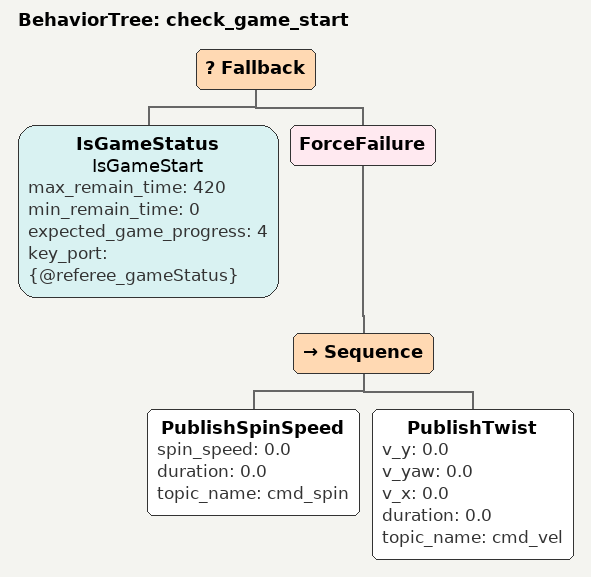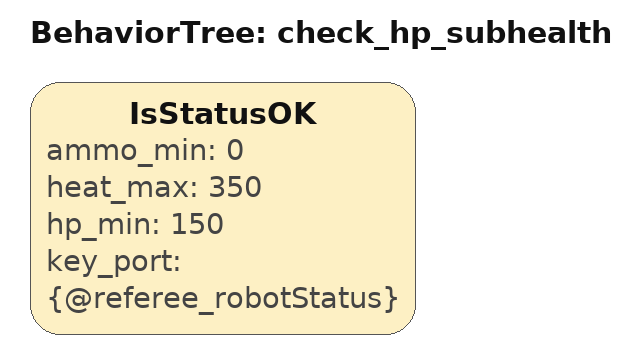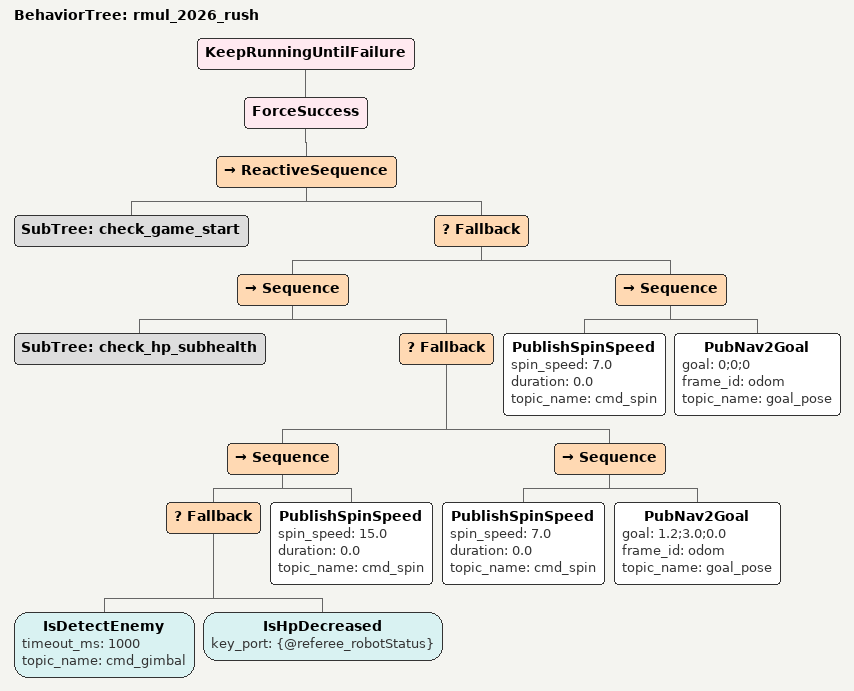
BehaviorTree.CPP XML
<?xml version="1.0" encoding="UTF-8"?>
<root BTCPP_format="4">

  <!-- 开赛检查：未开赛时停转、停速 -->
  <BehaviorTree ID="check_game_start">
    <Fallback>
      <IsGameStatus name="IsGameStart"
                    max_remain_time="420"
                    min_remain_time="0"
                    expected_game_progress="4"
                    key_port="{@referee_gameStatus}"/>
      <ForceFailure>
        <Sequence>
          <PublishSpinSpeed spin_speed="0.0"
                            duration="0.0"
                            topic_name="cmd_spin"/>
          <PublishTwist v_y="0.0"
                        v_yaw="0.0"
                        v_x="0.0"
                        duration="0.0"
                        topic_name="cmd_vel"/>
        </Sequence>
      </ForceFailure>
    </Fallback>
  </BehaviorTree>

  <!-- 高血：HP >= 150 -->
  <BehaviorTree ID="check_hp_subhealth">
    <IsStatusOK ammo_min="0"
                heat_max="350"
                hp_min="150"
                key_port="{@referee_robotStatus}"/>
  </BehaviorTree>

  <!-- 主树 -->
  <BehaviorTree ID="rmul_2026_rush">
    <KeepRunningUntilFailure>
      <ForceSuccess>
        <ReactiveSequence>
          <SubTree ID="check_game_start"/>

          <Fallback>

            <!-- 高血逻辑 -->
            <Sequence>
              <SubTree ID="check_hp_subhealth"/>

              <Fallback>

                <!-- 检测到敌人 / 血量下降：15rad 高速小陀螺 -->
                <Sequence>
                  <Fallback>
                    <IsDetectEnemy timeout_ms="1000"
                                   topic_name="cmd_gimbal"/>
                    <IsHpDecreased key_port="{@referee_robotStatus}"/>
                  </Fallback>
                  <PublishSpinSpeed spin_speed="15.0"
                                    duration="0.0"
                                    topic_name="cmd_spin"/>
                </Sequence>

                <!-- 否则：7rad 小陀螺去点 -->
                <Sequence>
                  <PublishSpinSpeed spin_speed="7.0"
                                    duration="0.0"
                                    topic_name="cmd_spin"/>
                  <PubNav2Goal goal="1.2;3.0;0.0"
                               frame_id="odom"
                               topic_name="goal_pose"/>
                </Sequence>

              </Fallback>
            </Sequence>

            <!-- 低血逻辑：7rad 小陀螺回原点 -->
            <Sequence>
              <PublishSpinSpeed spin_speed="7.0"
                                duration="0.0"
                                topic_name="cmd_spin"/>
              <PubNav2Goal goal="0;0;0"
                           frame_id="odom"
                           topic_name="goal_pose"/>
            </Sequence>

          </Fallback>
        </ReactiveSequence>
      </ForceSuccess>
    </KeepRunningUntilFailure>
  </BehaviorTree>

</root>
